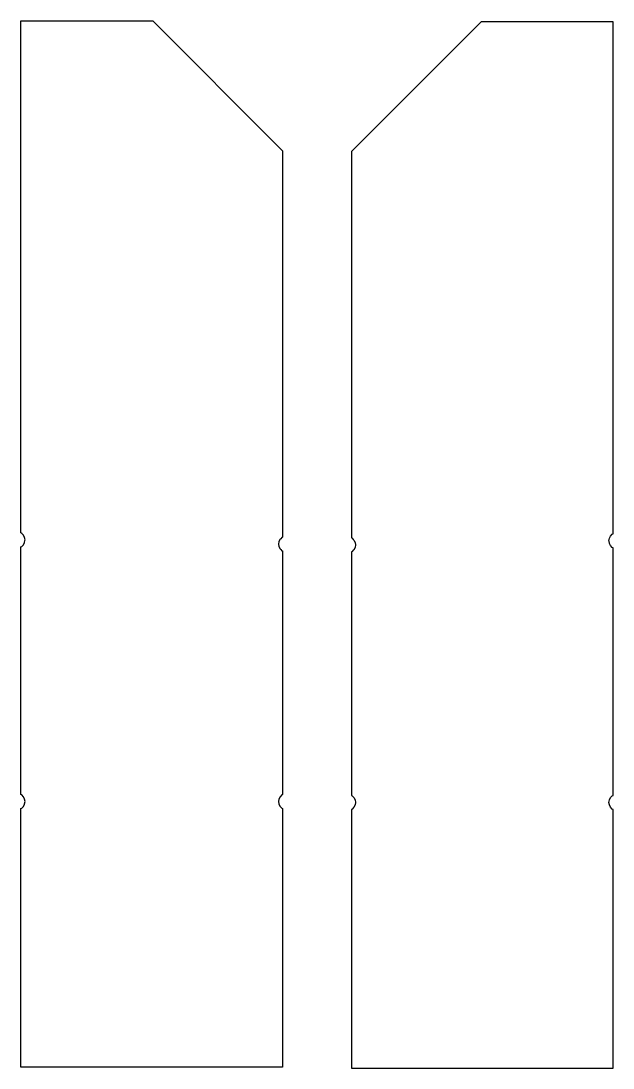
# Model space of a CAD drawing. Extents: x 226 to 551, y 132 to 709.
import ezdxf

# ---------------------------------------------------------------- set-up
doc = ezdxf.new("R2010")
doc.units = 0
doc.layers.add('LAYER_1', color=7, linetype='CONTINUOUS')

msp = doc.modelspace()

# ---------------------------------------------------------------- linework, layer by layer
at = {"layer": 'LAYER_1', "color": 7}
for points in [[(369.506296, 275.344384), (369.506296, 275.14766), (369.506296, 274.688447), (369.506296, 132.944825), (367.247083, 132.944825), (225.506288, 132.944825), (225.506288, 274.688447), (225.506288, 275.045981), (225.506288, 275.344781), (225.905978, 275.547458), (226.900933, 276.545254), (227.541569, 277.801002), (227.547522, 277.837852), (227.762785, 279.195647), (227.541682, 280.58743), (226.901047, 281.843178), (225.906092, 282.841002), (225.506401, 283.044529), (225.506401, 283.24182), (225.506401, 283.702734), (225.506401, 418.688561), (225.506401, 419.046094), (225.506401, 419.344894), (225.906092, 419.547288), (226.901047, 420.545112), (227.541682, 421.80086), (227.727266, 422.97154), (227.762756, 423.195477), (227.541654, 424.587317), (226.901018, 425.843065), (225.906063, 426.84086), (225.50637, 427.044387), (225.50637, 427.241679), (225.50637, 427.702592), (225.50637, 708.94478), (227.762753, 708.94478), (298.019452, 708.94478), (367.247169, 639.717072), (369.506381, 637.457848), (369.506381, 425.451969), (369.506381, 425.09486), (369.506381, 424.794132), (369.106696, 424.590321), (368.423546, 423.909128), (368.108901, 423.595389), (367.468271, 422.336806), (367.247169, 420.944995), (367.468271, 419.553184), (368.108901, 418.294573), (368.423546, 417.980835), (369.106696, 417.299641), (369.367767, 417.166413), (369.506381, 417.09583), (369.506381, 416.437994), (369.506381, 283.702904), (369.506381, 283.345795), (369.506381, 283.045068), (369.106696, 282.841257), (368.108901, 281.843461), (367.468271, 280.587713), (367.247169, 279.195931), (367.462318, 277.838135), (367.467987, 277.801285), (368.108589, 276.545537), (369.106413, 275.547713)], [(407.288608, 274.862211), (407.288608, 274.665487), (407.288608, 274.206274), (407.288608, 132.46268), (409.54782, 132.46268), (551.288608, 132.46268), (551.288608, 274.206274), (551.288608, 274.563836), (551.288608, 274.862636), (550.888894, 275.06503), (549.893962, 276.062825), (549.253304, 277.318573), (549.247635, 277.355424), (549.032485, 278.713219), (549.253587, 280.10503), (549.894246, 281.360778), (550.889178, 282.358573), (551.288891, 282.562101), (551.288891, 282.759392), (551.288891, 283.220277), (551.288891, 418.206104), (551.288891, 418.563666), (551.288891, 418.862466), (550.889178, 419.06486), (549.894246, 420.062655), (549.253587, 421.318403), (549.067918, 422.489112), (549.032485, 422.713049), (549.253587, 424.104888), (549.894246, 425.360636), (550.889178, 426.358431), (551.288891, 426.561959), (551.288891, 426.75925), (551.288891, 427.220164), (551.288891, 708.46238), (549.032513, 708.46238), (478.775792, 708.46238), (409.548076, 639.234672), (407.288891, 636.975448), (407.288891, 424.969455), (407.288891, 424.612375), (407.288891, 424.311647), (407.688548, 424.107836), (408.371726, 423.426643), (408.686372, 423.112876), (409.327002, 421.854293), (409.548104, 420.462482), (409.327002, 419.070671), (408.686372, 417.812088), (408.371726, 417.49835), (407.688548, 416.817128), (407.427477, 416.683899), (407.288863, 416.613317), (407.288863, 415.95548), (407.288863, 283.220362), (407.288863, 282.863282), (407.288863, 282.562554), (407.688548, 282.358743), (408.686372, 281.360948), (409.326973, 280.1052), (409.548076, 278.713389), (409.332926, 277.355594), (409.327257, 277.318743), (408.686655, 276.062995), (407.688831, 275.0652)]]:
    msp.add_lwpolyline(points, close=True, dxfattribs=at)

doc.saveas('drawing.dxf')
